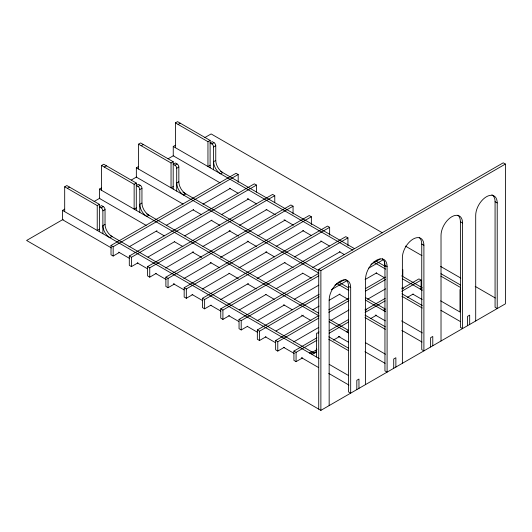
<?xml version="1.0" encoding="UTF-8"?>
<svg xmlns="http://www.w3.org/2000/svg" width="532" height="532" viewBox="0 0 532 532"><rect width="100%" height="100%" fill="white"/><g stroke="black" fill="none" stroke-linecap="round" stroke-linejoin="round"><path stroke-width="0.8" d="M64.691 211.643L64.691 186.798L66.839 185.555L99.391 204.348L99.391 231.679M101.592 190.336L101.592 165.492L103.747 164.248L136.292 183.041L136.292 210.373M138.5 169.03L138.5 144.185L140.654 142.942L173.199 161.735L173.199 189.066M175.407 147.723L175.407 122.879L177.555 121.635L210.107 140.428L210.107 167.76M67.378 188.348L69.532 187.111M104.285 167.041L106.433 165.798M141.186 145.735L143.341 144.491M178.094 124.428L180.248 123.185M111.461 247.965L62.537 219.723L62.537 210.406L64.691 209.162M146.207 225.415L99.444 198.416L99.444 189.093L101.592 187.856M183.114 204.108L136.345 177.109L136.345 167.786L138.5 166.549M220.022 182.802L173.252 155.803L173.252 146.48L175.407 145.243M63.215 219.33L26.6 240.471L320.876 410.365L505.4 303.832L505.4 164.062L503.245 162.819L318.721 269.352L318.721 409.121M94.091 201.502L99.836 198.183M131.431 179.949L136.451 177.043M168.046 158.809L173.791 155.49M204.667 137.662L211.124 133.931L382.368 232.797M64.691 186.798L97.236 205.591L99.391 204.348M101.592 165.492L134.144 184.278L136.292 183.041M138.5 144.185L171.045 162.972L173.199 161.735M175.407 122.879L207.952 141.665L210.107 140.428M103.288 206.596L101.539 205.591L99.391 206.828L101.14 207.839L103.288 206.596A2.474 1.43 60 0 1 105.037 209.628L105.037 224.378A9.889 5.712 60 0 0 112.033 236.494L109.878 237.738A9.889 5.712 60 0 1 102.882 225.621L105.037 224.378M140.195 185.289L138.446 184.278L136.292 185.522L138.041 186.532L140.195 185.289A2.474 1.43 60 0 1 141.944 188.321L141.944 203.071A9.889 5.712 60 0 0 148.933 215.187L146.785 216.431A9.889 5.712 60 0 1 139.79 204.315L141.944 203.071M177.096 163.982L175.354 162.972L173.199 164.215L174.948 165.226L177.096 163.982A2.474 1.43 60 0 1 178.845 167.015L178.845 181.764A9.889 5.712 60 0 0 185.841 193.881L183.686 195.124A9.889 5.712 60 0 1 176.697 183.008L178.845 181.764M214.004 142.676L212.255 141.665L210.107 142.909L211.856 143.919L214.004 142.676A2.474 1.43 60 0 1 215.753 145.708L215.753 160.458A9.889 5.712 60 0 0 222.748 172.574L220.594 173.818A9.889 5.712 60 0 1 213.598 161.701L215.753 160.458M102.882 233.701L102.882 210.872L105.037 209.628M139.79 212.388L139.79 189.558L141.944 188.321M176.697 191.081L176.697 168.252L178.845 167.015M213.598 169.775L213.598 146.945L215.753 145.708M99.391 229.192L97.236 230.436L97.236 205.591M136.292 207.886L134.144 209.129L134.144 184.278M173.199 186.579L171.045 187.823L171.045 162.972M210.107 165.272L207.952 166.516L207.952 141.665M119.627 252.294L113.163 256.032L111.008 254.788L111.008 245.471L236.035 173.286L238.19 174.529L238.19 182.296M111.008 245.471L113.163 246.715L238.19 174.529M128.97 246.901L156.993 230.722M166.33 225.329L193.635 209.568M202.978 204.175L230.283 188.408M137.921 262.855L131.451 266.592L129.303 265.348L129.303 256.032L254.323 183.846L256.477 185.089L256.477 192.079M129.303 256.032L131.451 257.275L256.477 185.089M147.976 257.049L174.562 241.701M184.624 235.889L211.929 220.128M221.272 214.735L248.577 198.968M156.209 273.415L149.745 277.152L147.59 275.909L147.59 266.592L272.617 194.406L274.771 195.65L274.771 202.639M147.59 266.592L149.745 267.835L274.771 195.65M165.552 268.022L193.575 251.842M202.918 246.449L230.216 230.689M239.56 225.295L266.865 209.528M174.503 283.975L168.032 287.712L165.884 286.469L165.884 277.152L290.911 204.966L293.059 206.21L293.059 213.977M165.884 277.152L168.032 278.396L293.059 206.21M183.839 278.582L211.144 262.821M220.487 257.428L248.511 241.249M257.854 235.856L285.159 220.088M192.79 294.535L186.326 298.272L184.172 297.029L184.172 287.712L309.198 215.527L311.353 216.77L311.353 224.537M184.172 287.712L186.326 288.956L311.353 216.77M202.133 289.142L229.438 273.382M238.782 267.988L266.805 251.809M276.141 246.416L303.446 230.649M211.084 305.095L204.614 308.833L202.466 307.589L202.466 298.272L327.493 226.087L329.641 227.33L329.641 235.097M202.466 298.272L204.614 299.516L329.641 227.33M220.428 299.702L248.451 283.529M257.069 278.549L285.092 262.369M294.435 256.976L321.74 241.209M229.372 315.656L222.908 319.393L220.753 318.149L220.753 308.833L345.78 236.647L347.935 237.89L347.935 245.658M220.753 308.833L222.908 310.076L347.935 237.89M239.433 309.85L266.02 294.502M276.081 288.696L302.668 273.342M312.723 267.536L340.028 251.776M318.721 269.352L320.876 270.595L505.4 164.062M247.666 326.216L241.202 329.953L239.048 328.71L239.048 319.393L318.808 273.342M239.048 319.393L241.202 320.636L318.801 275.829M257.009 320.823L284.314 305.062M294.369 299.257L318.801 285.152M265.96 336.776L259.49 340.513L257.342 339.27L257.342 329.953L319.134 294.276M334.941 285.152L344.284 279.759M370.871 264.404L380.207 259.011M257.342 329.953L259.49 331.197L319.127 296.763M331.343 289.707L347.15 280.583M368.709 268.141L383.798 259.43M276.015 330.971L303.32 315.21M312.663 309.817L319.127 306.08M329.188 300.274L339.968 294.05M365.118 279.533L376.609 272.896M284.248 347.343L277.784 351.073L275.629 349.83L275.629 340.513L318.741 315.622M328.803 309.817L348.919 298.199M365.444 288.657L385.567 277.039M275.629 340.513L277.784 341.757L318.741 318.109M328.796 312.304L348.919 300.686M365.444 291.144L385.56 279.526M293.591 341.95L318.741 327.426M330.951 320.377L348.919 310.003M367.599 299.217L385.56 288.849M302.542 357.903L296.071 361.634L293.923 360.39L293.923 351.073L316.912 337.8M329.128 330.744L348.533 319.546M365.058 310.003L385.175 298.386M401.7 288.849L418.95 278.888L421.098 280.131L421.098 287.898M293.923 351.073L296.071 352.317L316.912 340.287M329.128 333.232L348.527 322.033M365.052 312.49L385.175 300.873M401.7 291.33L421.098 280.131M311.878 352.51L316.912 349.604M333.438 340.061L339.901 336.33M370.804 318.488L376.55 315.17M407.446 297.335L413.198 294.016M495.073 201.708L497.221 202.945L497.221 308.553L495.073 307.31L495.073 201.708A15.215 8.785 -60 0 0 491.92 194.739M460.393 221.731L462.541 222.968L462.541 328.577L460.393 327.333L460.393 221.731A15.215 8.785 -60 0 0 457.872 215.194M421.743 244.042L423.898 245.279L423.898 350.887L421.743 349.644L421.743 244.042A15.215 8.785 -60 0 0 419.223 237.505M405.391 246.09L421.936 255.646M440.642 266.446L460.792 278.076M475.182 286.382L495.325 298.013M440.942 273.701L460.619 285.059M440.902 276.161L460.579 287.519M384.949 265.282L387.097 266.525L387.097 372.134L384.949 370.89L384.949 265.282A15.215 8.785 -60 0 0 382.428 258.752M220.647 171.364L354.538 248.663M376.337 261.245L385.507 266.539M401.693 275.889L422.335 287.805L420.187 289.049A9.889 5.712 60 0 0 421.996 289.814M173.252 146.48L352.696 250.08M373.517 262.103L385.72 269.152M402.239 278.682L422.282 290.259M440.629 300.846L459.994 312.031L459.994 290.286A3.804 2.195 60 0 1 460.353 288.942M229.372 188.202L238.01 193.183M247.36 198.589L256.717 203.989M266.067 209.389L275.423 214.788M284.055 219.769L293.411 225.169M302.761 230.569L311.393 235.556M320.749 240.956L329.381 245.944M339.456 251.756L344.49 254.662M376.151 272.943L384.782 277.923M402.052 287.898L403.489 288.73M412.845 294.13L422.195 299.529M440.908 310.329L460.333 321.541M401.933 293.79L422.308 305.554M401.886 296.251L422.268 308.015M348.527 286.309L350.674 287.553L350.674 393.161L348.527 391.918L348.527 286.309A15.215 8.785 -60 0 0 345.374 279.347M183.041 192.265L319.04 270.781M339.436 282.552L348.6 287.852M365.491 297.601L385.434 309.112L383.279 310.356A9.889 5.712 60 0 0 385.088 311.12M136.345 167.786L318.661 273.049M336.61 283.41L348.819 290.459M365.331 299.988L385.374 311.566M401.574 320.916L422.375 332.926M193.189 209.921L201.103 214.496M211.177 220.308L219.809 225.295M229.166 230.695L238.516 236.095M247.147 241.076L256.504 246.476M265.854 251.875L274.492 256.863M284.567 262.682L293.199 267.663M302.548 273.062L311.187 278.05M339.243 294.249L347.881 299.237M365.145 309.205L366.588 310.036M375.22 315.017L385.294 320.836M401.84 330.385L421.989 342.023M365.025 315.097L385.407 326.861M364.979 317.557L385.361 329.321M146.839 213.977L318.715 313.208M329.288 319.313L348.527 330.419L346.372 331.662A9.889 5.712 60 0 0 348.181 332.433M99.444 189.093L319.094 315.908M329.142 321.714L348.473 332.872M365.384 342.635L385.467 354.232M156.282 231.227L164.195 235.802M174.27 241.614L182.902 246.602M192.258 252.002L201.608 257.402M210.246 262.382L219.596 267.782M228.953 273.189L238.303 278.588M247.659 283.988L256.291 288.969M265.648 294.369L274.279 299.356M283.636 304.756L292.268 309.744M301.617 315.144L310.974 320.543M338.312 336.324L348.387 342.143M364.939 351.699L385.082 363.329M328.823 336.809L348.5 348.167M328.776 339.27L348.453 350.628M110.629 235.683L313.72 352.935M62.537 210.406L319.26 358.621M329.195 364.353L348.56 375.539M118.656 252.121L129.449 258.353M137.362 262.921L147.437 268.74M155.351 273.308L166.144 279.539M173.339 283.689L184.132 289.92M192.045 294.495L202.838 300.726M210.752 305.295L220.827 311.107M228.74 315.675L238.815 321.494M247.447 326.475L257.521 332.294M265.435 336.862L275.51 342.681M283.423 347.25L294.216 353.481M301.411 357.63L318.675 367.605M328.749 373.417L348.899 385.048M475.701 320.976L475.701 215.374A15.215 8.785 -60 0 1 486.461 196.734A15.215 8.785 -60 0 1 497.221 202.945M469.676 324.454L469.676 315.137L467.528 316.38L467.528 325.697M441.021 340.999L441.021 235.397A15.215 8.785 -60 0 1 451.781 216.757A15.215 8.785 -60 0 1 462.541 222.968M432.775 345.76L432.775 336.443L430.621 337.687L430.621 347.004M402.81 269.571L402.81 276.56M402.378 363.309L402.378 257.707A15.215 8.785 -60 0 1 413.138 239.068A15.215 8.785 -60 0 1 423.898 245.279M395.868 367.067L395.868 357.75L393.713 358.994L393.713 368.31M384.516 261.338L384.516 266M365.577 384.556L365.577 278.948A15.215 8.785 -60 0 1 376.337 260.314A15.215 8.785 -60 0 1 387.097 266.525M358.96 388.373L358.96 379.057L356.812 380.3L356.812 389.617M329.162 405.584L329.162 299.982A15.215 8.785 -60 0 1 339.921 281.342A15.215 8.785 -60 0 1 350.674 287.553M320.876 270.595L320.876 410.365M316.46 357.005L316.46 334.176A2.474 1.43 60 0 1 318.209 333.165M296.071 352.317L296.071 361.634M277.784 341.757L277.784 351.073M259.49 331.197L259.49 340.513M241.202 320.636L241.202 329.953M222.908 310.076L222.908 319.393M204.614 299.516L204.614 308.833M186.326 288.956L186.326 298.272M168.032 278.396L168.032 287.712M149.745 267.835L149.745 277.152M131.451 257.275L131.451 266.592M113.163 246.715L113.163 256.032M211.856 143.919A2.474 1.43 60 0 1 213.598 146.945M174.948 165.226A2.474 1.43 60 0 1 176.697 168.252M138.041 186.532A2.474 1.43 60 0 1 139.79 189.558M316.46 348.932A9.889 5.712 60 0 1 309.471 352.969L311.619 351.725A9.889 5.712 60 0 0 316.567 352.217M318.748 332.241A2.474 1.43 60 0 1 318.974 331.915M101.14 207.839A2.474 1.43 60 0 1 102.882 210.872"/></g></svg>
